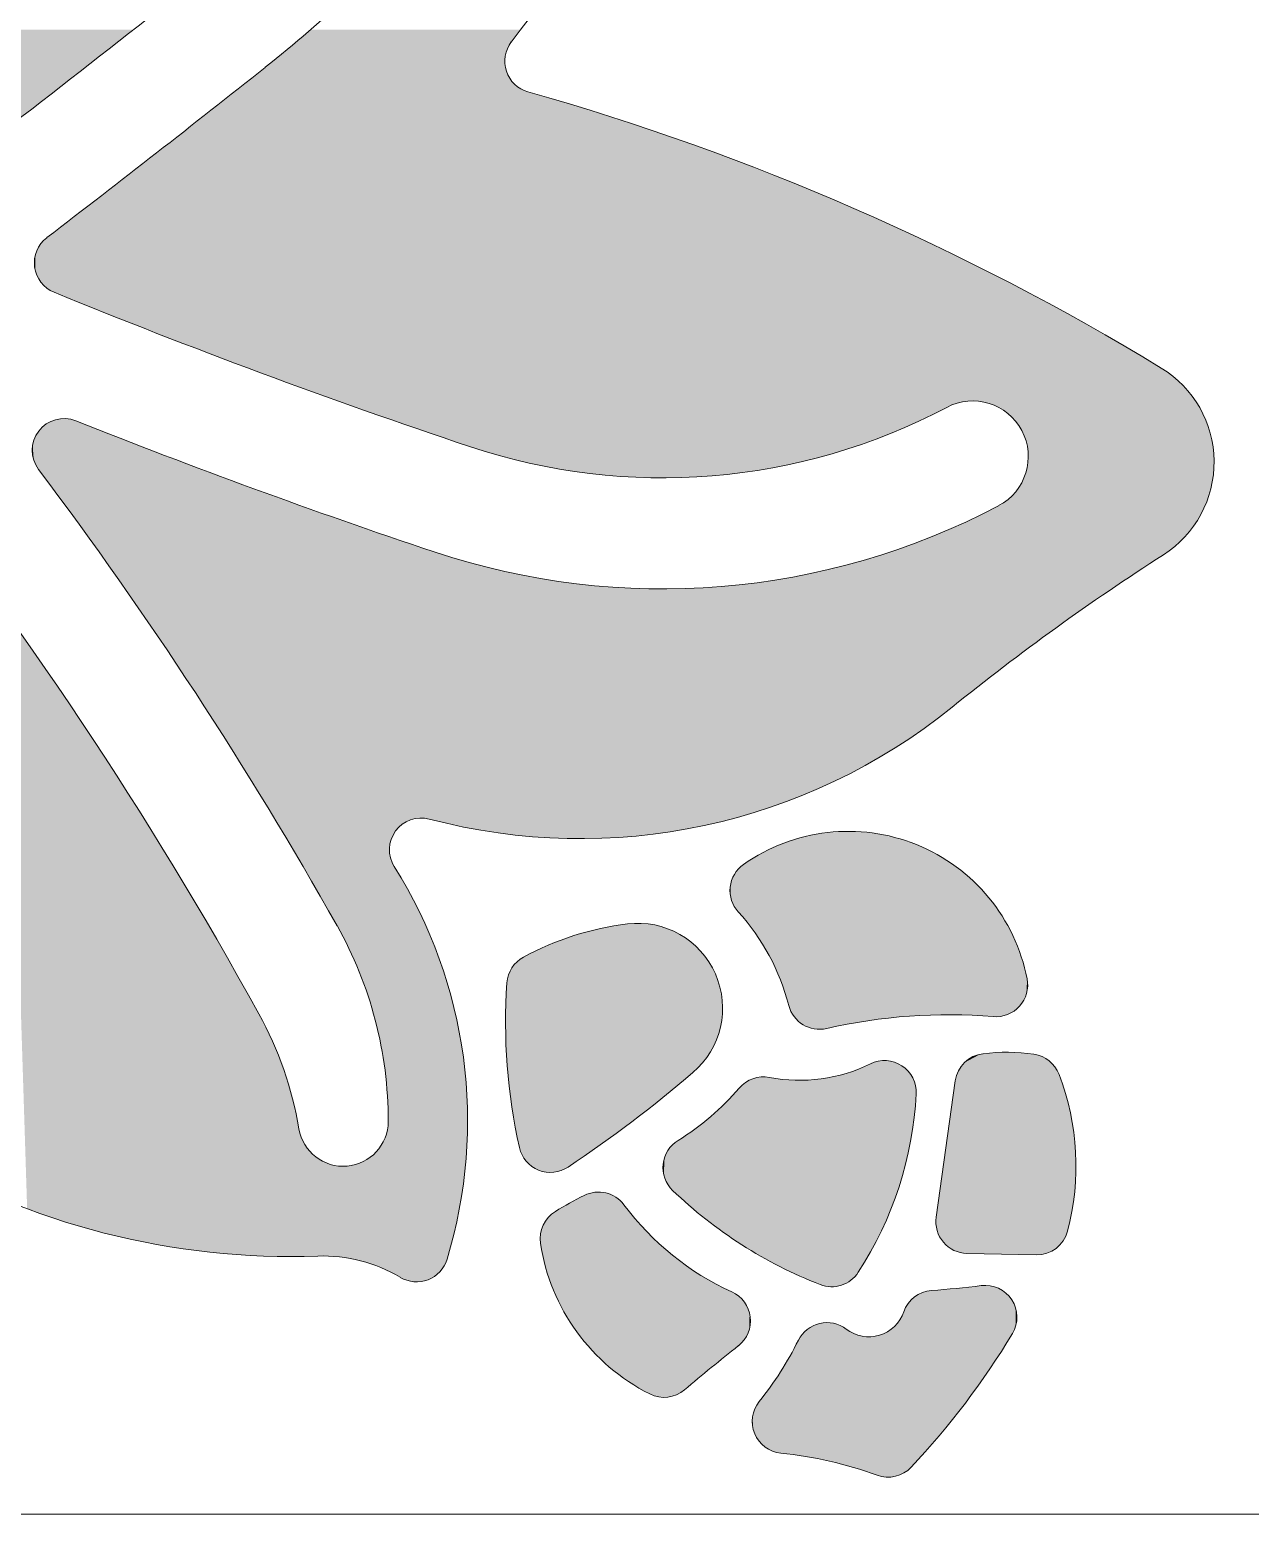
# Model space of a CAD drawing. Extents: x 5 to 409, y 5 to 583.
# Drawn here: x 272.46 to 287.83, y 320.64 to 339.34 of the extents above; entities that cross this region are included whole.
import ezdxf

# ---------------------------------------------------------------- set-up
doc = ezdxf.new("R2010")
doc.units = 0
doc.layers.add('DIMENSIONS', color=2, linetype='Continuous', lineweight=25)
doc.layers.add('OUTLINE', color=7, linetype='Continuous', lineweight=70)

msp = doc.modelspace()

# ---------------------------------------------------------------- linework, layer by layer
at = {"layer": 'DIMENSIONS', "lineweight": 13}
msp.add_line((267.098, 320.637), (308.088, 320.637), dxfattribs=at)
at = {"layer": 'OUTLINE', "lineweight": 18, "ltscale": 0.043412}
msp.add_line((284.118, 326.098), (283.877, 324.378), dxfattribs=at)
at = {"layer": 'OUTLINE', "lineweight": 18, "ltscale": 0.02183}
msp.add_line((284.264, 323.923), (285.137, 323.905), dxfattribs=at)
at = {"layer": 'OUTLINE', "lineweight": 18}
for centre, radius, start, end in [((264.075, 350.226), 18.187, 322.6142, 341.3251), ((264.466, 352.67), 17.627, 308.4477, 317.6391), ((152.307, 493.936), 196.604, 307.00487, 308.44774), ((278.843, 338.941), 0.4, 142.6142, 254.1818), ((152.307, 493.936), 198.004, 307.43813, 308.44774), ((269.937, 307.506), 32.273, 58.6815, 74.1818), ((272.918, 336.401), 0.4, 127.4381, 247.7623), ((305.136, 415.201), 85.532, 247.76232, 251.50068), ((285.991, 333.891), 1.387, 302.6469, 58.6815), ((280.43, 341.358), 7.665, 251.5007, 297.8441), ((284.337, 333.962), 0.7, 297.8441, 117.8441), ((272.891, 334.04), 0.4, 68.3319, 216.9725), ((305.136, 415.201), 86.932, 248.33191, 251.50068), ((231.051, 302.543), 50.57, 28.8483, 38.609), ((231.051, 302.543), 51.97, 29.3953, 36.9725), ((280.43, 341.358), 9.065, 251.5007, 297.8441), ((302.802, 307.653), 29.775, 122.6469, 128.9608), ((279.394, 336.6), 7.452, 255.2089, 308.9608), ((277.39, 329.008), 0.4, 75.2089, 212.1953), ((282.769, 326.945), 2.295, 10.9411, 125.0872), ((271.968, 325.595), 6.007, 343.1076, 32.1953), ((281.68, 328.495), 0.4, 125.0872, 222.3847), ((279.347, 326.366), 2.758, 14.2869, 42.3847), ((271.968, 325.595), 5.007, 359.9008, 29.3953), ((280.438, 324.406), 3.695, 96.9887, 118.4139), ((280.118, 327.013), 1.069, 310.5134, 96.9887), ((278.87, 327.304), 0.4, 118.4139, 175.9741), ((285.613, 326.83), 7.16, 175.9741, 192.7009), ((284.63, 327.305), 0.4, 265.2057, 10.9411), ((271.319, 324.725), 4.596, 9.6068, 28.8483), ((282.408, 327.146), 0.4, 194.2869, 282.9789), ((284.027, 320.121), 6.809, 85.2057, 102.9789), ((283.226, 325.953), 0.4, 357.0133, 116.3109), ((284.514, 326.042), 0.4, 96.8343, 172.007), ((284.761, 323.986), 2.471, 81.9276, 96.8343), ((285.051, 326.036), 0.4, 20.8518, 81.9276), ((269.963, 338.898), 16.701, 303.7462, 310.5134), ((282.158, 328.114), 2.01, 259.0878, 296.3109), ((282.391, 325.023), 3.247, 345.3829, 20.8518), ((278.945, 328.095), 3.221, 301.4571, 319.5754), ((281.702, 325.747), 0.4, 79.0878, 139.5754), ((279.066, 326.17), 4.566, 327.0284, 357.0133), ((276.409, 325.587), 0.566, 189.6068, 359.9008), ((279.018, 325.344), 0.4, 192.7009, 303.7462), ((280.835, 325.006), 0.4, 121.4571, 226.1413), ((275.746, 333.35), 9.466, 239.2069, 272.0614), ((279.624, 324.296), 0.4, 36.7214, 116.8677), ((284.462, 328.781), 5.635, 226.1413, 248.7082), ((281.865, 319.873), 5.359, 116.8677, 121.2967), ((282.766, 326.64), 3.52, 216.7214, 245.4658), ((279.289, 324.11), 0.4, 121.2967, 188.6438), ((284.273, 324.323), 0.4, 172.007, 268.8215), ((285.146, 324.305), 0.4, 268.8215, 345.3829), ((281.417, 324.434), 2.553, 188.6438, 243.2945), ((276.155, 321.999), 1.892, 59.0786, 92.0614), ((277.333, 323.965), 0.4, 239.0786, 343.1076), ((282.561, 323.903), 0.4, 248.7082, 327.0284), ((281.138, 323.074), 0.4, 308.51, 65.4658), ((283.847, 323.058), 0.4, 93.9996, 161.0647), ((283.01, 335.023), 11.595, 273.9996, 277.1099), ((284.495, 323.121), 0.4, 329.0096, 97.1099), ((283.028, 323.339), 0.466, 232.457, 341.0647), ((282.501, 322.652), 0.4, 52.4571, 153.8284), ((278.455, 324.641), 4.107, 321.0333, 333.8284), ((276.391, 327.988), 9.853, 316.6981, 329.0096), ((300.685, 298.509), 30.994, 128.51, 130.134), ((280.45, 322.51), 0.4, 243.2945, 310.1339), ((281.96, 321.806), 0.4, 141.0333, 264.276), ((281.425, 316.47), 4.962, 69.8669, 84.276), ((283.271, 321.505), 0.4, 249.8669, 316.6981)]:
    msp.add_arc(centre, radius, start, end, dxfattribs=at)
at = {"layer": 'OUTLINE', "lineweight": 5}
for points in [[(270.128, 336.955), (273.768, 339.339), (268.439, 339.181), (268.343, 339.339)], [(270.128, 336.955), (273.38, 339.034), (273.768, 339.339), (273.574, 339.186)], [(276.021, 334.777), (275.964, 339.308), (275.893, 339.248), (275.928, 339.278)], [(275.999, 339.339), (275.964, 339.308), (278.498, 339.144), (276.021, 334.777)], [(278.642, 339.339), (275.999, 339.339), (278.533, 339.194), (278.525, 339.184)], [(275.999, 339.339), (278.498, 339.144), (278.525, 339.184)], [(278.642, 339.339), (278.533, 339.194), (278.547, 339.213), (278.54, 339.203)], [(278.642, 339.339), (278.547, 339.213), (278.562, 339.232), (278.555, 339.223)], [(278.642, 339.339), (278.562, 339.232), (278.577, 339.252), (278.569, 339.242)], [(278.642, 339.339), (278.577, 339.252), (278.591, 339.271), (278.584, 339.261)], [(278.642, 339.339), (278.591, 339.271), (278.606, 339.29), (278.599, 339.281)], [(278.642, 339.339), (278.606, 339.29), (278.62, 339.31), (278.613, 339.3)], [(278.642, 339.339), (278.62, 339.31), (278.635, 339.329), (278.628, 339.32)], [(275.694, 334.897), (275.715, 339.099), (275.644, 339.039), (275.679, 339.069)], [(276.021, 334.777), (275.751, 339.128), (275.694, 334.897), (275.715, 339.099)], [(276.021, 334.777), (275.822, 339.188), (275.751, 339.128), (275.787, 339.158)], [(276.021, 334.777), (275.893, 339.248), (275.822, 339.188), (275.858, 339.218)], [(278.476, 339.1), (278.498, 339.144), (276.349, 334.659), (276.021, 334.777)], [(278.476, 339.1), (276.349, 334.659), (278.459, 339.055), (276.678, 334.543)], [(270.128, 336.955), (272.991, 338.731), (273.38, 339.034), (273.186, 338.883)], [(275.694, 334.897), (275.499, 338.922), (275.427, 338.864), (275.463, 338.893)], [(275.694, 334.897), (275.571, 338.981), (275.499, 338.922), (275.535, 338.951)], [(275.694, 334.897), (275.644, 339.039), (275.571, 338.981), (275.608, 339.01)], [(276.678, 334.543), (277.007, 334.427), (278.459, 339.055), (277.337, 334.313)], [(278.459, 339.055), (277.337, 334.313), (278.449, 339.007), (277.667, 334.2)], [(278.449, 339.007), (277.667, 334.2), (278.443, 338.959), (277.998, 334.089)], [(278.443, 338.959), (277.998, 334.089), (278.368, 333.976)], [(278.368, 333.976), (278.444, 338.91), (278.443, 338.959)], [(278.744, 333.881), (278.451, 338.862), (278.368, 333.976), (278.444, 338.91)], [(270.128, 336.955), (272.601, 338.429), (272.991, 338.731), (272.796, 338.58)], [(275.427, 338.864), (275.256, 338.729), (275.366, 335.017), (275.085, 338.594)], [(275.694, 334.897), (275.427, 338.864), (275.366, 335.017)], [(278.744, 333.881), (278.482, 338.77), (278.451, 338.862), (278.463, 338.815)], [(278.744, 333.881), (278.534, 338.688), (278.482, 338.77), (278.505, 338.727)], [(275.366, 335.017), (275.085, 338.594), (275.04, 335.14), (274.913, 338.458)], [(278.744, 333.881), (278.604, 338.621), (278.534, 338.688), (278.567, 338.652)], [(278.744, 333.881), (278.688, 338.572), (278.604, 338.621), (278.644, 338.594)], [(278.744, 333.881), (279.258, 338.403), (278.688, 338.572), (278.734, 338.556)], [(270.128, 336.955), (272.21, 338.127), (272.601, 338.429), (272.406, 338.278)], [(274.713, 335.263), (275.04, 335.14), (274.571, 338.189), (274.742, 338.323)], [(275.04, 335.14), (274.913, 338.458), (274.742, 338.323)], [(278.744, 333.881), (279.124, 333.805), (279.258, 338.403), (279.507, 333.749)], [(279.258, 338.403), (279.507, 333.749), (279.779, 338.241), (279.893, 333.712)], [(274.713, 335.263), (274.571, 338.189), (274.388, 335.388), (274.399, 338.054)], [(279.779, 338.241), (279.893, 333.712), (280.297, 338.07)], [(274.227, 337.92), (274.388, 335.388), (274.399, 338.054)], [(279.893, 333.712), (280.28, 333.694), (280.297, 338.07), (280.667, 333.697)], [(280.297, 338.07), (280.667, 333.697), (280.812, 337.891), (281.054, 333.719)], [(273.883, 337.652), (274.062, 335.514), (274.055, 337.786)], [(274.227, 337.92), (274.055, 337.786), (274.388, 335.388), (274.062, 335.514)], [(280.812, 337.891), (281.054, 333.719), (281.325, 337.703), (281.439, 333.76)], [(273.883, 337.652), (273.711, 337.518), (274.062, 335.514), (273.738, 335.641)], [(281.325, 337.703), (281.439, 333.76), (281.833, 337.506)], [(273.539, 337.384), (273.366, 337.251), (273.738, 335.641), (273.414, 335.77)], [(273.539, 337.384), (273.738, 335.641), (273.711, 337.518)], [(281.439, 333.76), (281.822, 333.821), (281.833, 337.506), (282.201, 333.901)], [(281.833, 337.506), (282.201, 333.901), (282.339, 337.3), (282.576, 334)], [(273.194, 337.118), (273.414, 335.77), (273.366, 337.251)], [(282.339, 337.3), (282.576, 334), (282.841, 337.086), (282.945, 334.117)], [(273.194, 337.118), (273.021, 336.985), (273.414, 335.77), (273.09, 335.9)], [(282.841, 337.086), (282.945, 334.117), (283.339, 336.864)], [(272.848, 336.852), (272.675, 336.719), (272.72, 336.054), (272.676, 336.083)], [(272.848, 336.852), (272.72, 336.054), (273.09, 335.9), (272.767, 336.031)], [(272.848, 336.852), (273.09, 335.9), (273.021, 336.985)], [(282.945, 334.117), (283.308, 334.254), (283.339, 336.864), (283.663, 334.408)], [(283.339, 336.864), (283.663, 334.408), (283.834, 336.633), (284.01, 334.581)], [(272.602, 336.157), (272.601, 336.645), (272.572, 336.2), (272.572, 336.601)], [(272.636, 336.118), (272.635, 336.684), (272.602, 336.157), (272.601, 336.645)], [(272.676, 336.083), (272.675, 336.719), (272.636, 336.118), (272.635, 336.684)], [(284.324, 336.394), (283.834, 336.633), (284.137, 334.632), (284.01, 334.581)], [(272.522, 336.349), (272.521, 336.453), (272.518, 336.401)], [(272.532, 336.297), (272.532, 336.505), (272.522, 336.349), (272.521, 336.453)], [(272.549, 336.247), (272.549, 336.554), (272.532, 336.297), (272.532, 336.505)], [(272.572, 336.2), (272.572, 336.601), (272.549, 336.247), (272.549, 336.554)], [(284.324, 336.394), (284.137, 334.632), (284.409, 334.658), (284.272, 334.659)], [(284.811, 336.147), (284.324, 336.394), (284.543, 334.63), (284.409, 334.658)], [(284.811, 336.147), (284.543, 334.63), (284.784, 334.5), (284.67, 334.577)], [(284.811, 336.147), (284.784, 334.5), (284.88, 334.403)], [(285.293, 335.891), (284.811, 336.147), (284.956, 334.289), (284.88, 334.403)], [(285.293, 335.891), (284.956, 334.289), (285.034, 334.027), (285.008, 334.161)], [(285.293, 335.891), (285.034, 334.027), (285.217, 331.681), (285.052, 331.559)], [(285.293, 335.891), (285.217, 331.681), (285.383, 331.801)], [(285.77, 335.627), (285.293, 335.891), (285.55, 331.921), (285.383, 331.801)], [(285.77, 335.627), (285.55, 331.921), (285.886, 332.156), (285.717, 332.039)], [(286.244, 335.356), (285.77, 335.627), (286.055, 332.272), (285.886, 332.156)], [(286.244, 335.356), (286.055, 332.272), (286.396, 332.5), (286.225, 332.387)], [(286.244, 335.356), (286.396, 332.5), (286.712, 335.076)], [(286.396, 332.5), (286.567, 332.613), (286.712, 335.076), (286.739, 332.724)], [(286.712, 335.076), (286.739, 332.724), (286.856, 334.976), (286.881, 332.828)], [(286.856, 334.976), (286.881, 332.828), (286.986, 334.858), (287.008, 332.948)], [(286.986, 334.858), (287.008, 332.948), (287.1, 334.724), (287.119, 333.084)], [(287.1, 334.724), (287.119, 333.084), (287.196, 334.578), (287.212, 333.233)], [(287.196, 334.578), (287.212, 333.233), (287.273, 334.42), (287.285, 333.392)], [(272.828, 333.456), (272.723, 334.404), (272.616, 334.331), (272.667, 334.372)], [(272.828, 333.456), (272.848, 334.438), (272.723, 334.404), (272.784, 334.426)], [(273.082, 333.109), (272.912, 334.44), (272.828, 333.456), (272.848, 334.438)], [(273.082, 333.109), (273.038, 334.412), (272.912, 334.44), (272.977, 334.431)], [(273.318, 334.302), (273.038, 334.412), (273.333, 332.761), (273.082, 333.109)], [(287.273, 334.42), (287.285, 333.392), (287.33, 334.254), (287.338, 333.56)], [(272.512, 334.169), (272.537, 333.855), (272.538, 334.229), (272.571, 333.8)], [(272.538, 334.229), (272.571, 333.8), (272.573, 334.283)], [(272.828, 333.456), (272.616, 334.331), (272.571, 333.8), (272.573, 334.283)], [(273.318, 334.302), (273.333, 332.761), (273.598, 334.192)], [(287.33, 334.254), (287.338, 333.56), (287.365, 334.082), (287.369, 333.732)], [(272.491, 334.042), (272.496, 333.977), (272.496, 334.106), (272.511, 333.914)], [(272.496, 334.106), (272.511, 333.914), (272.512, 334.169), (272.537, 333.855)], [(273.333, 332.761), (273.582, 332.41), (273.598, 334.192), (273.827, 332.058)], [(273.598, 334.192), (273.827, 332.058), (273.878, 334.084), (274.07, 331.703)], [(273.878, 334.084), (274.07, 331.703), (274.159, 333.976), (274.309, 331.347)], [(285.052, 331.559), (285.034, 334.027), (285.006, 333.755), (285.033, 333.89)], [(287.365, 334.082), (287.369, 333.732), (287.378, 333.907)], [(274.159, 333.976), (274.309, 331.347), (274.439, 333.87), (274.546, 330.988)], [(274.439, 333.87), (274.546, 330.988), (274.721, 333.764), (274.779, 330.628)], [(274.721, 333.764), (274.779, 330.628), (275.002, 333.659), (275.01, 330.265)], [(275.002, 333.659), (275.01, 330.265), (275.284, 333.556)], [(285.052, 331.559), (285.006, 333.755), (284.888, 331.436), (284.953, 333.629)], [(275.01, 330.265), (275.238, 329.901), (275.284, 333.556), (275.462, 329.535)], [(275.284, 333.556), (275.462, 329.535), (275.567, 333.453), (275.684, 329.167)], [(275.567, 333.453), (275.684, 329.167), (275.85, 333.351), (275.902, 328.797)], [(284.778, 333.418), (284.888, 331.436), (284.876, 333.515), (284.953, 333.629)], [(275.85, 333.351), (275.902, 328.797), (276.133, 333.25)], [(284.253, 333.139), (284.239, 330.934), (284.664, 333.343), (284.4, 331.061)], [(284.4, 331.061), (284.562, 331.187), (284.664, 333.343), (284.724, 331.312)], [(284.664, 333.343), (284.724, 331.312), (284.778, 333.418), (284.888, 331.436)], [(275.902, 328.797), (276.118, 328.425), (276.133, 333.25), (276.33, 328.052)], [(276.133, 333.25), (276.33, 328.052), (276.416, 333.151), (276.407, 327.91)], [(276.416, 333.151), (276.407, 327.91), (276.479, 327.766)], [(276.7, 333.052), (276.416, 333.151), (276.547, 327.62), (276.479, 327.766)], [(284.253, 333.139), (283.833, 332.956), (284.239, 330.934), (284.08, 330.805)], [(276.7, 333.052), (276.547, 327.62), (276.667, 327.322), (276.61, 327.472)], [(276.7, 333.052), (276.667, 327.322), (276.721, 327.17)], [(276.984, 332.954), (276.7, 333.052), (276.769, 327.016), (276.721, 327.17)], [(276.984, 332.954), (276.769, 327.016), (276.85, 326.704), (276.812, 326.861)], [(276.984, 332.954), (276.85, 326.704), (276.912, 326.388), (276.883, 326.547)], [(276.984, 332.954), (276.912, 326.388), (276.952, 326.068), (276.934, 326.229)], [(276.984, 332.954), (276.952, 326.068), (276.965, 325.908)], [(276.965, 325.908), (276.972, 325.747), (276.984, 332.954), (276.975, 325.586)], [(276.984, 332.954), (276.975, 325.586), (276.99, 329.022), (277.008, 323.688)], [(277.269, 332.857), (276.984, 332.954), (276.997, 329.082), (276.99, 329.022)], [(283.404, 332.795), (283.732, 330.541), (283.833, 332.956), (284.08, 330.805)], [(277.269, 332.857), (276.997, 329.082), (277.036, 329.194), (277.012, 329.139)], [(277.269, 332.857), (277.036, 329.194), (277.106, 329.29), (277.067, 329.245)], [(277.269, 332.857), (277.106, 329.29), (277.202, 329.361), (277.151, 329.329)], [(277.202, 329.361), (277.256, 329.385), (277.269, 332.857), (277.314, 329.401)], [(277.269, 332.857), (277.314, 329.401), (277.553, 332.761), (277.373, 329.408)], [(277.553, 332.761), (277.373, 329.408), (277.433, 329.406)], [(277.433, 329.406), (277.492, 329.395), (277.553, 332.761), (277.917, 329.296)], [(277.553, 332.761), (277.917, 329.296), (277.991, 332.627), (278.348, 329.222)], [(282.968, 332.656), (282.993, 330.075), (283.404, 332.795)], [(282.993, 330.075), (283.369, 330.297), (283.404, 332.795), (283.732, 330.541)], [(277.991, 332.627), (278.348, 329.222), (278.436, 332.515), (278.782, 329.173)], [(282.076, 332.444), (282.205, 329.699), (282.525, 332.538), (282.605, 329.875)], [(282.525, 332.538), (282.605, 329.875), (282.968, 332.656), (282.993, 330.075)], [(278.436, 332.515), (278.782, 329.173), (278.885, 332.426), (279.218, 329.15)], [(278.885, 332.426), (279.218, 329.15), (279.339, 332.359), (279.655, 329.153)], [(279.339, 332.359), (279.655, 329.153), (279.795, 332.315), (280.091, 329.181)], [(281.168, 332.323), (281.378, 329.417), (281.624, 332.372), (281.796, 329.546)], [(281.624, 332.372), (281.796, 329.546), (282.076, 332.444), (282.205, 329.699)], [(279.795, 332.315), (280.091, 329.181), (280.252, 332.295), (280.525, 329.234)], [(280.252, 332.295), (280.525, 329.234), (280.711, 332.297), (280.954, 329.313)], [(280.711, 332.297), (280.954, 329.313), (281.168, 332.323), (281.378, 329.417)], [(272.191, 331.952), (272.427, 324.485), (272.502, 331.512), (272.747, 324.372)], [(272.502, 331.512), (272.747, 324.372), (272.808, 331.069), (273.071, 324.27)], [(272.808, 331.069), (273.071, 324.27), (273.109, 330.623), (273.398, 324.18)], [(273.109, 330.623), (273.398, 324.18), (273.406, 330.174), (273.728, 324.102)], [(273.406, 330.174), (273.728, 324.102), (273.697, 329.721)], [(273.697, 329.721), (273.728, 324.102), (273.984, 329.266), (274.061, 324.035)], [(273.984, 329.266), (274.061, 324.035), (274.266, 328.807), (274.395, 323.981)], [(282.227, 329.175), (281.998, 327.129), (281.954, 329.09), (281.974, 327.21)], [(282.227, 329.175), (282.032, 327.01), (281.998, 327.129), (282.02, 327.047)], [(282.227, 329.175), (282.065, 326.94), (282.032, 327.01), (282.047, 326.974)], [(282.227, 329.175), (282.111, 326.878), (282.065, 326.94), (282.086, 326.908)], [(282.227, 329.175), (282.168, 326.826), (282.111, 326.878), (282.138, 326.851)], [(282.227, 329.175), (282.234, 326.786), (282.168, 326.826), (282.2, 326.804)], [(282.508, 329.225), (282.269, 326.771), (282.227, 329.175), (282.234, 326.786)], [(282.508, 329.225), (282.344, 326.751), (282.269, 326.771), (282.306, 326.759)], [(282.508, 329.225), (282.421, 326.746), (282.344, 326.751), (282.383, 326.747)], [(282.508, 329.225), (282.498, 326.756), (282.421, 326.746), (282.46, 326.749)], [(282.627, 326.784), (282.498, 326.756), (282.793, 329.24), (282.508, 329.225)], [(282.627, 326.784), (282.793, 329.24), (282.756, 326.81)], [(282.886, 326.834), (282.756, 326.81), (283.078, 329.219), (282.793, 329.24)], [(282.886, 326.834), (283.078, 329.219), (283.017, 326.854)], [(283.147, 326.873), (283.017, 326.854), (283.358, 329.163), (283.078, 329.219)], [(283.147, 326.873), (283.358, 329.163), (283.278, 326.889)], [(283.41, 326.902), (283.278, 326.889), (283.628, 329.073), (283.358, 329.163)], [(276.99, 329.022), (277.008, 323.688), (276.992, 328.963), (277.003, 328.904)], [(281.694, 328.972), (281.547, 328.031), (281.45, 328.823), (281.495, 328.097)], [(281.694, 328.972), (281.645, 327.893), (281.547, 328.031), (281.597, 327.963)], [(281.694, 328.972), (281.734, 327.749), (281.645, 327.893), (281.691, 327.822)], [(281.954, 329.09), (281.775, 327.676), (281.694, 328.972), (281.734, 327.749)], [(281.954, 329.09), (281.851, 327.524), (281.775, 327.676), (281.814, 327.601)], [(281.954, 329.09), (281.917, 327.369), (281.851, 327.524), (281.885, 327.447)], [(281.954, 329.09), (281.974, 327.21), (281.917, 327.369), (281.947, 327.29)], [(283.41, 326.902), (283.628, 329.073), (283.541, 326.913)], [(283.673, 326.921), (283.541, 326.913), (283.886, 328.95), (283.628, 329.073)], [(274.266, 328.807), (274.395, 323.981), (274.544, 328.345), (274.732, 323.938)], [(277.023, 328.848), (277.003, 328.904), (277.068, 323.656), (277.008, 323.688)], [(277.023, 328.848), (277.068, 323.656), (277.051, 328.795)], [(277.215, 328.518), (277.051, 328.795), (277.127, 323.622), (277.068, 323.656)], [(281.441, 328.162), (281.385, 328.226), (281.417, 328.797), (281.387, 328.767)], [(281.441, 328.162), (281.417, 328.797), (281.495, 328.097), (281.45, 328.823)], [(283.673, 326.921), (283.886, 328.95), (283.805, 326.926)], [(283.937, 326.929), (283.805, 326.926), (284.126, 328.795), (283.886, 328.95)], [(283.937, 326.929), (284.126, 328.795), (284.069, 326.93)], [(284.201, 326.928), (284.069, 326.93), (284.346, 328.613), (284.126, 328.795)], [(281.301, 328.622), (281.3, 328.371), (281.29, 328.581), (281.289, 328.412)], [(281.316, 328.661), (281.315, 328.332), (281.301, 328.622), (281.3, 328.371)], [(281.336, 328.699), (281.335, 328.294), (281.316, 328.661), (281.315, 328.332)], [(281.359, 328.734), (281.358, 328.259), (281.336, 328.699), (281.335, 328.294)], [(281.387, 328.767), (281.385, 328.226), (281.359, 328.734), (281.358, 328.259)], [(284.201, 326.928), (284.346, 328.613), (284.333, 326.923)], [(284.465, 326.916), (284.333, 326.923), (284.541, 328.404), (284.346, 328.613)], [(277.215, 328.518), (277.127, 323.622), (277.21, 323.585), (277.168, 323.601)], [(277.215, 328.518), (277.21, 323.585), (277.254, 323.573)], [(277.364, 328.233), (277.215, 328.518), (277.299, 323.567), (277.254, 323.573)], [(281.283, 328.539), (281.282, 328.454), (281.28, 328.497)], [(281.29, 328.581), (281.289, 328.412), (281.283, 328.539), (281.282, 328.454)], [(284.465, 326.916), (284.541, 328.404), (284.596, 326.906)], [(284.708, 328.173), (284.642, 326.905), (284.541, 328.404), (284.596, 326.906)], [(274.544, 328.345), (274.732, 323.938), (274.816, 327.881), (275.07, 323.908)], [(277.364, 328.233), (277.299, 323.567), (277.389, 323.569), (277.344, 323.566)], [(277.498, 327.941), (277.364, 328.233), (277.434, 323.578), (277.389, 323.569)], [(280.933, 326.322), (279.817, 328.049), (279.648, 328.016), (279.732, 328.033)], [(280.933, 326.322), (279.988, 328.074), (279.817, 328.049), (279.903, 328.062)], [(280.933, 326.322), (280.328, 328.061), (279.988, 328.074), (280.159, 328.081)], [(280.933, 326.322), (280.647, 327.942), (280.328, 328.061), (280.492, 328.014)], [(284.708, 328.173), (284.733, 326.918), (284.642, 326.905), (284.688, 326.909)], [(284.846, 327.922), (284.777, 326.933), (284.708, 328.173), (284.733, 326.918)], [(274.816, 327.881), (275.07, 323.908), (275.083, 327.413)], [(277.498, 327.941), (277.434, 323.578), (277.518, 323.611), (277.477, 323.592)], [(277.615, 327.641), (277.498, 327.941), (277.557, 323.634), (277.518, 323.611)], [(280.933, 326.322), (279.151, 327.87), (278.991, 327.806), (279.07, 327.839)], [(280.933, 326.322), (279.314, 327.926), (279.151, 327.87), (279.232, 327.899)], [(280.933, 326.322), (279.48, 327.975), (279.314, 327.926), (279.397, 327.952)], [(280.933, 326.322), (279.648, 328.016), (279.48, 327.975), (279.564, 327.996)], [(280.933, 326.322), (280.912, 327.729), (280.647, 327.942), (280.788, 327.846)], [(284.846, 327.922), (284.858, 326.976), (284.777, 326.933), (284.819, 326.952)], [(284.951, 327.657), (284.894, 327.005), (284.846, 327.922), (284.858, 326.976)], [(280.933, 326.322), (278.679, 327.656), (278.637, 327.63), (278.658, 327.644)], [(280.933, 326.322), (278.833, 327.735), (278.679, 327.656), (278.756, 327.696)], [(280.933, 326.322), (278.991, 327.806), (278.833, 327.735), (278.911, 327.771)], [(280.933, 326.322), (281.096, 327.444), (280.912, 327.729), (281.015, 327.594)], [(284.951, 327.657), (284.956, 327.073), (284.894, 327.005), (284.927, 327.037)], [(285.022, 327.381), (284.98, 327.113), (284.951, 327.657), (284.956, 327.073)], [(277.615, 327.641), (277.557, 323.634), (277.626, 323.693), (277.593, 323.662)], [(277.717, 327.336), (277.615, 327.641), (277.655, 323.728), (277.626, 323.693)], [(280.933, 326.322), (278.509, 327.477), (278.49, 327.431), (278.499, 327.454)], [(280.933, 326.322), (278.534, 327.521), (278.509, 327.477), (278.521, 327.5)], [(280.933, 326.322), (278.563, 327.562), (278.534, 327.521), (278.548, 327.542)], [(280.933, 326.322), (278.598, 327.598), (278.563, 327.562), (278.58, 327.58)], [(280.933, 326.322), (278.637, 327.63), (278.598, 327.598), (278.617, 327.614)], [(275.409, 323.89), (275.345, 326.943), (275.07, 323.908), (275.083, 327.413)], [(277.717, 327.336), (277.655, 323.728), (277.7, 323.807), (277.68, 323.766)], [(277.7, 323.807), (277.716, 323.849), (277.717, 327.336), (277.801, 324.159)], [(277.717, 327.336), (277.801, 324.159), (277.802, 327.026), (277.869, 324.474)], [(280.933, 326.322), (278.471, 327.332), (278.457, 327.072), (278.463, 327.202)], [(280.933, 326.322), (278.477, 327.382), (278.471, 327.332), (278.473, 327.357)], [(280.933, 326.322), (278.49, 327.431), (278.477, 327.382), (278.483, 327.407)], [(280.933, 326.322), (281.182, 327.115), (281.096, 327.444), (281.152, 327.283)], [(285.022, 327.381), (285.015, 327.198), (284.98, 327.113), (285, 327.154)], [(285.025, 327.243), (285.015, 327.198), (285.028, 327.335), (285.022, 327.381)], [(285.025, 327.243), (285.028, 327.335), (285.029, 327.289)], [(280.933, 326.322), (281.16, 326.775), (281.182, 327.115), (281.185, 326.944)], [(275.409, 323.89), (275.435, 326.772), (275.345, 326.943), (275.391, 326.858)], [(277.802, 327.026), (277.869, 324.474), (277.87, 326.712), (277.921, 324.791)], [(280.933, 326.322), (278.457, 327.072), (278.453, 326.81), (278.454, 326.941)], [(275.748, 323.884), (275.435, 326.772), (275.409, 323.89)], [(275.748, 323.884), (275.517, 326.598), (275.435, 326.772), (275.477, 326.685)], [(280.933, 326.322), (278.453, 326.81), (278.459, 326.549), (278.455, 326.68)], [(280.933, 326.322), (281.033, 326.46), (281.16, 326.775), (281.109, 326.613)], [(275.748, 323.884), (275.592, 326.42), (275.517, 326.598), (275.556, 326.509)], [(277.87, 326.712), (277.921, 324.791), (277.921, 326.394), (277.955, 325.111)], [(280.933, 326.322), (278.459, 326.549), (278.474, 326.288), (278.465, 326.419)], [(275.748, 323.884), (275.659, 326.239), (275.592, 326.42), (275.627, 326.33)], [(277.921, 326.394), (277.955, 325.111), (277.956, 326.075), (277.973, 325.432)], [(283.051, 323.941), (283.097, 326.332), (283.122, 324.073), (283.147, 326.345)], [(283.122, 324.073), (283.147, 326.345), (283.188, 324.206), (283.199, 326.352)], [(283.188, 324.206), (283.199, 326.352), (283.25, 324.342), (283.251, 326.352)], [(283.25, 324.342), (283.251, 326.352), (283.308, 324.48)], [(283.251, 326.352), (283.303, 326.346), (283.308, 324.48), (283.353, 326.333)], [(284.434, 326.434), (284.118, 326.098), (283.873, 324.336), (283.877, 324.378)], [(284.434, 326.434), (283.873, 324.336), (283.879, 324.252), (283.874, 324.294)], [(284.434, 326.434), (283.879, 324.252), (283.902, 324.171), (283.889, 324.211)], [(284.434, 326.434), (283.902, 324.171), (283.942, 324.097), (283.92, 324.133)], [(284.434, 326.434), (283.942, 324.097), (283.997, 324.033), (283.968, 324.063)], [(284.434, 326.434), (283.997, 324.033), (284.064, 323.981), (284.029, 324.005)], [(284.434, 326.434), (284.064, 323.981), (284.14, 323.945), (284.101, 323.961)], [(284.434, 326.434), (284.132, 326.162), (284.118, 326.098), (284.124, 326.13)], [(284.434, 326.434), (284.157, 326.223), (284.132, 326.162), (284.143, 326.193)], [(284.434, 326.434), (284.14, 323.945), (284.222, 323.926), (284.181, 323.933)], [(284.434, 326.434), (284.191, 326.278), (284.157, 326.223), (284.173, 326.251)], [(284.434, 326.434), (284.234, 326.328), (284.191, 326.278), (284.212, 326.304)], [(284.434, 326.434), (284.222, 323.926), (285.137, 323.905), (284.264, 323.923)], [(284.434, 326.434), (284.285, 326.37), (284.234, 326.328), (284.258, 326.35)], [(284.434, 326.434), (284.341, 326.403), (284.285, 326.37), (284.312, 326.388)], [(284.434, 326.434), (284.402, 326.426), (284.341, 326.403), (284.371, 326.416)], [(284.434, 326.434), (284.868, 326.455), (284.787, 326.457), (284.827, 326.456)], [(284.434, 326.434), (284.787, 326.457), (284.707, 326.456), (284.747, 326.457)], [(284.434, 326.434), (284.707, 326.456), (284.627, 326.453), (284.667, 326.455)], [(284.434, 326.434), (284.948, 326.45), (284.868, 326.455), (284.908, 326.453)], [(284.434, 326.434), (284.627, 326.453), (284.546, 326.448), (284.587, 326.451)], [(284.434, 326.434), (285.028, 326.443), (284.948, 326.45), (284.988, 326.447)], [(284.434, 326.434), (284.546, 326.448), (284.467, 326.439), (284.506, 326.444)], [(284.434, 326.434), (285.108, 326.432), (285.028, 326.443), (285.068, 326.438)], [(284.434, 326.434), (285.137, 323.905), (285.204, 323.909), (285.171, 323.906)], [(284.434, 326.434), (285.204, 323.909), (285.269, 323.924), (285.237, 323.915)], [(284.434, 326.434), (285.269, 323.924), (285.331, 323.95), (285.3, 323.936)], [(284.434, 326.434), (285.331, 323.95), (285.387, 323.986), (285.36, 323.967)], [(284.434, 326.434), (285.387, 323.986), (285.437, 324.03), (285.413, 324.007)], [(284.434, 326.434), (285.437, 324.03), (285.478, 324.082), (285.459, 324.055)], [(284.434, 326.434), (285.478, 324.082), (285.511, 324.141), (285.496, 324.111)], [(284.434, 326.434), (285.511, 324.141), (285.533, 324.204), (285.523, 324.172)], [(284.434, 326.434), (285.533, 324.204), (285.587, 324.449), (285.562, 324.326)], [(284.434, 326.434), (285.587, 324.449), (285.621, 324.698), (285.606, 324.573)], [(284.434, 326.434), (285.621, 324.698), (285.637, 324.949), (285.632, 324.823)], [(284.434, 326.434), (285.637, 324.949), (285.633, 325.2), (285.637, 325.074)], [(284.434, 326.434), (285.633, 325.2), (285.61, 325.45), (285.624, 325.325)], [(284.434, 326.434), (285.61, 325.45), (285.567, 325.697), (285.591, 325.574)], [(284.434, 326.434), (285.567, 325.697), (285.505, 325.941), (285.539, 325.82)], [(284.434, 326.434), (285.505, 325.941), (285.425, 326.179), (285.468, 326.061)], [(284.434, 326.434), (285.425, 326.179), (285.403, 326.227), (285.415, 326.203)], [(284.434, 326.434), (285.403, 326.227), (285.374, 326.272), (285.389, 326.25)], [(284.434, 326.434), (285.374, 326.272), (285.34, 326.313), (285.358, 326.293)], [(284.434, 326.434), (285.34, 326.313), (285.301, 326.349), (285.321, 326.332)], [(284.434, 326.434), (285.301, 326.349), (285.257, 326.379), (285.28, 326.365)], [(284.434, 326.434), (285.257, 326.379), (285.21, 326.404), (285.234, 326.392)], [(284.434, 326.434), (285.21, 326.404), (285.16, 326.422), (285.185, 326.413)], [(284.434, 326.434), (285.16, 326.422), (285.108, 326.432), (285.134, 326.428)], [(275.748, 323.884), (275.719, 326.056), (275.659, 326.239), (275.69, 326.148)], [(280.933, 326.322), (278.474, 326.288), (278.498, 326.028), (278.485, 326.158)], [(280.933, 326.322), (278.498, 326.028), (278.532, 325.769), (278.514, 325.898)], [(280.933, 326.322), (278.532, 325.769), (278.576, 325.511), (278.553, 325.64)], [(280.933, 326.322), (278.576, 325.511), (278.628, 325.256), (278.601, 325.383)], [(280.933, 326.322), (278.628, 325.256), (278.661, 325.165), (278.642, 325.209)], [(280.933, 326.322), (278.661, 325.165), (278.714, 325.084), (278.685, 325.123)], [(280.933, 326.322), (278.714, 325.084), (278.785, 325.018), (278.748, 325.049)], [(280.933, 326.322), (278.785, 325.018), (278.87, 324.972), (278.826, 324.993)], [(280.933, 326.322), (278.87, 324.972), (278.964, 324.947), (278.916, 324.957)], [(280.933, 326.322), (278.964, 324.947), (279.06, 324.946), (279.012, 324.944)], [(280.933, 326.322), (279.06, 324.946), (279.154, 324.967), (279.108, 324.954)], [(280.933, 326.322), (279.154, 324.967), (279.241, 325.011), (279.199, 324.986)], [(280.933, 326.322), (279.241, 325.011), (279.445, 325.149), (279.343, 325.08)], [(280.933, 326.322), (279.445, 325.149), (279.647, 325.291), (279.546, 325.22)], [(280.933, 326.322), (279.647, 325.291), (279.846, 325.435), (279.747, 325.363)], [(280.933, 326.322), (279.846, 325.435), (280.044, 325.583), (279.946, 325.509)], [(280.933, 326.322), (280.044, 325.583), (280.24, 325.733), (280.142, 325.657)], [(280.933, 326.322), (280.24, 325.733), (280.433, 325.886), (280.337, 325.809)], [(280.933, 326.322), (280.433, 325.886), (280.624, 326.042), (280.529, 325.964)], [(280.933, 326.322), (280.624, 326.042), (280.812, 326.201), (280.718, 326.121)], [(282.588, 326.15), (282.667, 326.169), (282.583, 323.504), (282.617, 323.507)], [(282.667, 326.169), (282.651, 323.513), (282.617, 323.507)], [(282.746, 326.191), (282.684, 323.522), (282.667, 326.169), (282.651, 323.513)], [(282.747, 323.549), (282.716, 323.534), (282.746, 326.191), (282.684, 323.522)], [(282.824, 326.217), (282.776, 323.566), (282.746, 326.191), (282.747, 323.549)], [(282.824, 326.217), (282.831, 323.608), (282.776, 323.566), (282.804, 323.586)], [(282.9, 326.245), (282.831, 323.608), (282.824, 326.217)], [(282.9, 326.245), (282.877, 323.658), (282.831, 323.608), (282.855, 323.632)], [(282.9, 326.245), (282.976, 323.812), (282.877, 323.658), (282.897, 323.685)], [(282.9, 326.245), (282.975, 326.277), (282.976, 323.812), (283.049, 326.312)], [(282.976, 323.812), (283.049, 326.312), (283.051, 323.941), (283.097, 326.332)], [(283.308, 324.48), (283.353, 326.333), (283.361, 324.62), (283.401, 326.313)], [(283.361, 324.62), (283.401, 326.313), (283.409, 324.761), (283.446, 326.287)], [(283.409, 324.761), (283.446, 326.287), (283.453, 324.904), (283.488, 326.256)], [(283.453, 324.904), (283.488, 326.256), (283.492, 325.048), (283.525, 326.22)], [(283.492, 325.048), (283.525, 326.22), (283.526, 325.193), (283.557, 326.179)], [(283.557, 326.179), (283.556, 325.34), (283.526, 325.193)], [(283.583, 326.134), (283.581, 325.487), (283.557, 326.179), (283.556, 325.34)], [(275.748, 323.884), (275.771, 325.87), (275.719, 326.056), (275.746, 325.963)], [(277.956, 326.075), (277.973, 325.432), (277.973, 325.753)], [(281.428, 324.032), (281.355, 325.958), (281.415, 326.026), (281.397, 326.006)], [(281.428, 324.032), (281.415, 326.026), (281.434, 326.044)], [(281.546, 323.959), (281.428, 324.032), (281.454, 326.061), (281.434, 326.044)], [(281.546, 323.959), (281.454, 326.061), (281.498, 326.091), (281.475, 326.077)], [(281.546, 323.959), (281.498, 326.091), (281.545, 326.115), (281.521, 326.104)], [(281.546, 323.959), (281.545, 326.115), (281.569, 326.124)], [(281.666, 323.889), (281.546, 323.959), (281.594, 326.132), (281.569, 326.124)], [(281.666, 323.889), (281.594, 326.132), (281.646, 326.143), (281.62, 326.139)], [(281.666, 323.889), (281.646, 326.143), (281.672, 326.146)], [(281.787, 323.821), (281.666, 323.889), (281.699, 326.147), (281.672, 326.146)], [(281.787, 323.821), (281.699, 326.147), (281.751, 326.144), (281.725, 326.146)], [(281.751, 326.144), (281.777, 326.14), (281.787, 323.821), (281.858, 326.126)], [(281.787, 323.821), (281.858, 326.126), (281.91, 323.757), (281.939, 326.115)], [(281.91, 323.757), (281.939, 326.115), (282.034, 323.696)], [(281.939, 326.115), (282.02, 326.108), (282.034, 323.696), (282.102, 326.104)], [(282.034, 323.696), (282.102, 326.104), (282.16, 323.638), (282.183, 326.104)], [(282.16, 323.638), (282.183, 326.104), (282.287, 323.582)], [(282.183, 326.104), (282.265, 326.106), (282.287, 323.582), (282.346, 326.112)], [(282.287, 323.582), (282.346, 326.112), (282.416, 323.53), (282.427, 326.122)], [(282.416, 323.53), (282.427, 326.122), (282.448, 323.519), (282.508, 326.134)], [(282.448, 323.519), (282.508, 326.134), (282.481, 323.511), (282.515, 323.506)], [(282.588, 326.15), (282.515, 323.506), (282.508, 326.134)], [(282.588, 326.15), (282.583, 323.504), (282.515, 323.506), (282.549, 323.503)], [(283.604, 326.086), (283.601, 325.635), (283.583, 326.134), (283.581, 325.487)], [(283.618, 326.036), (283.616, 325.783), (283.604, 326.086), (283.601, 325.635)], [(283.625, 325.984), (283.626, 325.932), (283.618, 326.036), (283.616, 325.783)], [(276.087, 323.89), (275.771, 325.87), (275.748, 323.884)], [(276.087, 323.89), (275.815, 325.682), (275.771, 325.87), (275.794, 325.776)], [(281.133, 325.731), (281.179, 325.775), (281.198, 324.187), (281.225, 325.819)], [(281.198, 324.187), (281.225, 325.819), (281.312, 324.108), (281.269, 325.865)], [(281.312, 324.108), (281.269, 325.865), (281.313, 325.911)], [(281.428, 324.032), (281.312, 324.108), (281.355, 325.958), (281.313, 325.911)], [(276.087, 323.89), (275.851, 325.492), (275.815, 325.682), (275.834, 325.587)], [(280.976, 324.354), (280.939, 325.566), (280.989, 325.605)], [(281.086, 324.269), (280.976, 324.354), (281.038, 325.646), (280.989, 325.605)], [(281.086, 324.269), (281.038, 325.646), (281.133, 325.731), (281.086, 325.688)], [(281.086, 324.269), (281.133, 325.731), (281.198, 324.187)], [(276.087, 323.89), (275.924, 325.296), (275.851, 325.492), (275.878, 325.391)], [(276.965, 325.481), (276.936, 325.381), (277.008, 323.688), (276.947, 323.718)], [(276.965, 325.481), (277.008, 323.688), (276.975, 325.586)], [(280.762, 324.531), (280.659, 324.623), (280.733, 325.416), (280.68, 325.381)], [(280.762, 324.531), (280.733, 325.416), (280.868, 324.441), (280.786, 325.452)], [(280.786, 325.452), (280.838, 325.489), (280.868, 324.441), (280.889, 325.527)], [(280.868, 324.441), (280.889, 325.527), (280.976, 324.354), (280.939, 325.566)], [(276.087, 323.89), (276.062, 325.14), (275.924, 325.296), (275.986, 325.212)], [(276.825, 325.203), (276.884, 323.745), (276.889, 325.287), (276.947, 323.718)], [(276.889, 325.287), (276.947, 323.718), (276.936, 325.381)], [(280.477, 324.828), (280.497, 325.22), (280.5, 324.788), (280.524, 325.257)], [(280.5, 324.788), (280.524, 325.257), (280.527, 324.751), (280.554, 325.291)], [(280.527, 324.751), (280.554, 325.291), (280.558, 324.718), (280.589, 325.321)], [(280.558, 324.718), (280.589, 325.321), (280.659, 324.623), (280.626, 325.347)], [(280.659, 324.623), (280.626, 325.347), (280.68, 325.381)], [(276.151, 325.084), (276.062, 325.14), (276.155, 323.891), (276.087, 323.89)], [(276.151, 325.084), (276.155, 323.891), (276.248, 325.045)], [(276.155, 323.891), (276.223, 323.89), (276.248, 325.045), (276.291, 323.886)], [(276.248, 325.045), (276.291, 323.886), (276.351, 325.024), (276.359, 323.88)], [(276.456, 325.023), (276.494, 323.861), (276.559, 325.042), (276.56, 323.847)], [(276.559, 325.042), (276.56, 323.847), (276.657, 325.079)], [(276.56, 323.847), (276.627, 323.831), (276.657, 325.079), (276.692, 323.813)], [(276.657, 325.079), (276.692, 323.813), (276.747, 325.133), (276.757, 323.793)], [(276.747, 325.133), (276.757, 323.793), (276.825, 325.203)], [(276.757, 323.793), (276.821, 323.77), (276.825, 325.203), (276.884, 323.745)], [(280.435, 325.004), (280.437, 325.049), (280.438, 324.958), (280.445, 325.094)], [(280.438, 324.958), (280.445, 325.094), (280.446, 324.913), (280.457, 325.138)], [(280.446, 324.913), (280.457, 325.138), (280.459, 324.87), (280.475, 325.18)], [(280.459, 324.87), (280.475, 325.18), (280.477, 324.828), (280.497, 325.22)], [(276.351, 325.024), (276.359, 323.88), (276.456, 325.023)], [(276.359, 323.88), (276.426, 323.872), (276.456, 325.023), (276.494, 323.861)], [(279.444, 322.814), (279.443, 324.653), (279.475, 324.668)], [(279.544, 322.699), (279.444, 322.814), (279.508, 324.679), (279.475, 324.668)], [(279.544, 322.699), (279.508, 324.679), (279.576, 324.694), (279.542, 324.688)], [(279.651, 322.59), (279.544, 322.699), (279.611, 324.696), (279.576, 324.694)], [(279.651, 322.59), (279.611, 324.696), (279.681, 324.692), (279.646, 324.696)], [(279.764, 322.489), (279.651, 322.59), (279.715, 324.686), (279.681, 324.692)], [(279.764, 322.489), (279.715, 324.686), (279.781, 324.664), (279.749, 324.676)], [(279.883, 322.393), (279.764, 322.489), (279.813, 324.649), (279.781, 324.664)], [(279.117, 323.326), (279.081, 324.452), (279.125, 324.479), (279.103, 324.465)], [(279.187, 323.191), (279.117, 323.326), (279.148, 324.492), (279.125, 324.479)], [(279.187, 323.191), (279.148, 324.492), (279.192, 324.518), (279.17, 324.505)], [(279.265, 323.06), (279.187, 323.191), (279.215, 324.531), (279.192, 324.518)], [(279.265, 323.06), (279.215, 324.531), (279.26, 324.556), (279.237, 324.543)], [(279.265, 323.06), (279.26, 324.556), (279.283, 324.569)], [(279.351, 322.934), (279.265, 323.06), (279.305, 324.581), (279.283, 324.569)], [(279.351, 322.934), (279.305, 324.581), (279.351, 324.606), (279.328, 324.593)], [(279.444, 322.814), (279.351, 322.934), (279.397, 324.63), (279.374, 324.618)], [(279.351, 322.934), (279.351, 324.606), (279.374, 324.618)], [(279.444, 322.814), (279.397, 324.63), (279.443, 324.653), (279.42, 324.641)], [(279.883, 322.393), (279.813, 324.649), (279.871, 324.611), (279.843, 324.631)], [(279.883, 322.393), (279.871, 324.611), (279.898, 324.588)], [(280.007, 322.306), (279.883, 322.393), (279.922, 324.563), (279.898, 324.588)], [(280.007, 322.306), (279.922, 324.563), (280.012, 324.448), (279.944, 324.536)], [(278.957, 323.753), (278.921, 323.9), (278.94, 324.306), (278.926, 324.279)], [(278.957, 323.753), (278.94, 324.306), (278.972, 324.355), (278.955, 324.331)], [(278.957, 323.753), (278.972, 324.355), (279.002, 323.607)], [(278.972, 324.355), (278.991, 324.377), (279.002, 323.607), (279.011, 324.398)], [(279.002, 323.607), (279.011, 324.398), (279.055, 323.465), (279.033, 324.418)], [(279.055, 323.465), (279.033, 324.418), (279.056, 324.436)], [(279.117, 323.326), (279.055, 323.465), (279.081, 324.452), (279.056, 324.436)], [(280.136, 322.225), (280.007, 322.306), (280.082, 324.363), (280.012, 324.448)], [(280.136, 322.225), (280.082, 324.363), (280.27, 322.153), (280.154, 324.28)], [(278.889, 324.109), (278.89, 324.138), (278.89, 324.079), (278.893, 324.167)], [(278.89, 324.079), (278.893, 324.167), (278.893, 324.05), (278.898, 324.196)], [(278.921, 323.9), (278.893, 324.05), (278.905, 324.224), (278.898, 324.196)], [(278.921, 323.9), (278.905, 324.224), (278.926, 324.279), (278.915, 324.252)], [(280.154, 324.28), (280.23, 324.199), (280.27, 322.153), (280.307, 324.121)], [(280.27, 322.153), (280.307, 324.121), (280.296, 322.141), (280.324, 322.131)], [(280.388, 324.045), (280.352, 322.122), (280.307, 324.121), (280.324, 322.131)], [(280.388, 324.045), (280.409, 322.112), (280.352, 322.122), (280.38, 322.116)], [(280.47, 323.972), (280.438, 322.11), (280.388, 324.045), (280.409, 322.112)], [(280.47, 323.972), (280.497, 322.113), (280.438, 322.11), (280.467, 322.111)], [(280.555, 323.901), (280.525, 322.117), (280.47, 323.972), (280.497, 322.113)], [(280.555, 323.901), (280.582, 322.133), (280.525, 322.117), (280.554, 322.124)], [(280.642, 323.833), (280.609, 322.143), (280.555, 323.901), (280.582, 322.133)], [(280.642, 323.833), (280.66, 322.17), (280.609, 322.143), (280.635, 322.156)], [(280.731, 323.768), (280.66, 322.17), (280.642, 323.833)], [(280.731, 323.768), (280.708, 322.204), (280.66, 322.17), (280.685, 322.186)], [(280.731, 323.768), (280.822, 323.706), (280.708, 322.204), (280.75, 322.24)], [(280.822, 323.706), (280.792, 322.275), (280.75, 322.24)], [(280.915, 323.646), (280.834, 322.31), (280.822, 323.706), (280.792, 322.275)], [(280.918, 322.38), (280.876, 322.345), (280.915, 323.646), (280.834, 322.31)], [(281.01, 323.589), (280.961, 322.415), (280.915, 323.646), (280.918, 322.38)], [(281.01, 323.589), (281.045, 322.485), (280.961, 322.415), (281.003, 322.45)], [(281.106, 323.536), (281.088, 322.52), (281.01, 323.589), (281.045, 322.485)], [(281.106, 323.536), (281.204, 323.485), (281.088, 322.52), (281.13, 322.555)], [(281.204, 323.485), (281.173, 322.589), (281.13, 322.555)], [(281.304, 323.438), (281.216, 322.624), (281.204, 323.485), (281.173, 322.589)], [(281.301, 322.693), (281.259, 322.658), (281.304, 323.438), (281.216, 322.624)], [(281.301, 322.693), (281.304, 323.438), (281.344, 322.727), (281.349, 323.414)], [(281.344, 322.727), (281.349, 323.414), (281.387, 322.761), (281.391, 323.384)], [(281.387, 322.761), (281.391, 323.384), (281.425, 322.795), (281.428, 323.35)], [(283.56, 323.336), (283.562, 321.231), (283.581, 323.357), (283.652, 321.328)], [(283.581, 323.357), (283.652, 321.328), (283.603, 323.375)], [(283.652, 321.328), (283.627, 323.392), (283.603, 323.375)], [(283.741, 321.426), (283.652, 323.407), (283.652, 321.328), (283.627, 323.392)], [(283.705, 323.432), (283.678, 323.421), (283.741, 321.426), (283.652, 323.407)], [(283.741, 321.426), (283.733, 323.441), (283.705, 323.432)], [(283.828, 321.525), (283.761, 323.449), (283.741, 321.426), (283.733, 323.441)], [(283.819, 323.457), (283.79, 323.454), (283.828, 321.525), (283.761, 323.449)], [(283.858, 323.46), (283.819, 323.457), (283.914, 321.625), (283.828, 321.525)], [(283.858, 323.46), (283.914, 321.625), (283.898, 323.463)], [(283.937, 323.466), (283.898, 323.463), (283.999, 321.727), (283.914, 321.625)], [(283.937, 323.466), (283.999, 321.727), (283.976, 323.469)], [(284.015, 323.472), (283.976, 323.469), (284.083, 321.83), (283.999, 321.727)], [(284.015, 323.472), (284.083, 321.83), (284.054, 323.476)], [(284.094, 323.479), (284.054, 323.476), (284.165, 321.934), (284.083, 321.83)], [(284.094, 323.479), (284.165, 321.934), (284.133, 323.483)], [(284.172, 323.487), (284.133, 323.483), (284.245, 322.039), (284.165, 321.934)], [(284.172, 323.487), (284.245, 322.039), (284.211, 323.491)], [(284.25, 323.495), (284.211, 323.491), (284.324, 322.145), (284.245, 322.039)], [(284.25, 323.495), (284.324, 322.145), (284.289, 323.499)], [(284.328, 323.504), (284.289, 323.499), (284.402, 322.252), (284.324, 322.145)], [(284.328, 323.504), (284.402, 322.252), (284.367, 323.508)], [(284.406, 323.513), (284.367, 323.508), (284.479, 322.36), (284.402, 322.252)], [(284.406, 323.513), (284.479, 322.36), (284.446, 323.518)], [(284.446, 323.518), (284.479, 322.36), (284.501, 323.521), (284.553, 322.469)], [(284.501, 323.521), (284.553, 322.469), (284.557, 323.516), (284.627, 322.579)], [(284.557, 323.516), (284.627, 322.579), (284.611, 323.504)], [(284.611, 323.504), (284.627, 322.579), (284.664, 323.484), (284.699, 322.69)], [(284.664, 323.484), (284.699, 322.69), (284.712, 323.457), (284.769, 322.802)], [(284.712, 323.457), (284.769, 322.802), (284.757, 323.423)], [(284.797, 323.384), (284.757, 323.423), (284.838, 322.915), (284.769, 322.802)], [(284.797, 323.384), (284.838, 322.915), (284.83, 323.339)], [(281.425, 322.795), (281.428, 323.35), (281.458, 322.834), (281.461, 323.311)], [(281.458, 322.834), (281.461, 323.311), (281.486, 322.877), (281.488, 323.268)], [(281.486, 322.877), (281.488, 323.268), (281.508, 322.923), (281.51, 323.221)], [(281.508, 322.923), (281.51, 323.221), (281.525, 322.971), (281.526, 323.173)], [(281.525, 322.971), (281.526, 323.173), (281.535, 323.021), (281.535, 323.123)], [(283.448, 323.137), (283.471, 321.159), (283.469, 323.188)], [(283.479, 323.215), (283.469, 323.188), (283.495, 321.174), (283.471, 321.159)], [(283.479, 323.215), (283.495, 321.174), (283.492, 323.242)], [(283.492, 323.242), (283.495, 321.174), (283.506, 323.267), (283.519, 321.191)], [(283.506, 323.267), (283.519, 321.191), (283.522, 323.291), (283.541, 321.21)], [(283.522, 323.291), (283.541, 321.21), (283.54, 323.315)], [(283.54, 323.315), (283.541, 321.21), (283.56, 323.336), (283.562, 321.231)], [(284.83, 323.339), (284.838, 322.915), (284.857, 323.29), (284.863, 322.965)], [(284.857, 323.29), (284.863, 322.965), (284.877, 323.238), (284.881, 323.018)], [(284.877, 323.238), (284.881, 323.018), (284.89, 323.184), (284.892, 323.072)], [(284.89, 323.184), (284.892, 323.072), (284.895, 323.128)], [(281.535, 323.021), (281.535, 323.123), (281.538, 323.072)], [(282.252, 322.966), (282.306, 321.354), (282.288, 322.991)], [(282.326, 323.013), (282.288, 322.991), (282.383, 321.339), (282.306, 321.354)], [(282.326, 323.013), (282.383, 321.339), (282.367, 323.03)], [(282.41, 323.042), (282.367, 323.03), (282.459, 321.324), (282.383, 321.339)], [(282.41, 323.042), (282.459, 321.324), (282.453, 323.05)], [(282.453, 323.05), (282.459, 321.324), (282.497, 323.052), (282.535, 321.307)], [(282.497, 323.052), (282.535, 321.307), (282.542, 323.05), (282.611, 321.289)], [(282.542, 323.05), (282.611, 321.289), (282.585, 323.043)], [(282.628, 323.032), (282.585, 323.043), (282.687, 321.27), (282.611, 321.289)], [(282.628, 323.032), (282.687, 321.27), (282.669, 323.015)], [(282.708, 322.995), (282.669, 323.015), (282.762, 321.249), (282.687, 321.27)], [(282.708, 322.995), (282.762, 321.249), (282.744, 322.97)], [(283.309, 322.968), (283.334, 321.11), (283.351, 323.003), (283.363, 321.116)], [(283.351, 323.003), (283.363, 321.116), (283.389, 323.044), (283.391, 321.123)], [(283.389, 323.044), (283.391, 321.123), (283.421, 323.089)], [(283.391, 321.123), (283.418, 321.133), (283.421, 323.089), (283.445, 321.145)], [(283.421, 323.089), (283.445, 321.145), (283.448, 323.137), (283.471, 321.159)], [(282.152, 321.379), (282.142, 322.829), (282.116, 322.778)], [(282.229, 321.367), (282.163, 322.867), (282.152, 321.379), (282.142, 322.829)], [(282.219, 322.936), (282.189, 322.903), (282.229, 321.367), (282.163, 322.867)], [(282.252, 322.966), (282.219, 322.936), (282.306, 321.354), (282.229, 321.367)], [(282.744, 322.97), (282.762, 321.249), (282.79, 322.939), (282.837, 321.228)], [(282.79, 322.939), (282.837, 321.228), (282.839, 322.913), (282.912, 321.205)], [(282.839, 322.913), (282.912, 321.205), (282.891, 322.894)], [(282.891, 322.894), (282.912, 321.205), (282.944, 322.881), (282.986, 321.181)], [(282.944, 322.881), (282.986, 321.181), (282.999, 322.874), (283.06, 321.156)], [(282.999, 322.874), (283.06, 321.156), (283.054, 322.874)], [(283.109, 322.88), (283.054, 322.874), (283.133, 321.129), (283.06, 321.156)], [(283.109, 322.88), (283.133, 321.129), (283.162, 322.893)], [(283.133, 321.129), (283.161, 321.12), (283.162, 322.893), (283.189, 321.113)], [(283.162, 322.893), (283.189, 321.113), (283.214, 322.912), (283.218, 321.109)], [(283.263, 322.937), (283.214, 322.912), (283.247, 321.106), (283.218, 321.109)], [(283.263, 322.937), (283.247, 321.106), (283.309, 322.968), (283.276, 321.105)], [(283.276, 321.105), (283.305, 321.107), (283.309, 322.968), (283.334, 321.11)], [(282.063, 322.676), (282.035, 322.626), (282.075, 321.39), (282.006, 322.576)], [(282.09, 322.727), (282.063, 322.676), (282.152, 321.379), (282.075, 321.39)], [(282.09, 322.727), (282.152, 321.379), (282.116, 322.778)], [(281.92, 321.408), (281.917, 322.429), (281.867, 321.417), (281.886, 322.381)], [(281.92, 321.408), (281.998, 321.4), (281.917, 322.429), (281.947, 322.478)], [(281.998, 321.4), (281.977, 322.527), (281.947, 322.478)], [(282.075, 321.39), (282.006, 322.576), (281.998, 321.4), (281.977, 322.527)], [(281.816, 321.433), (281.788, 322.24), (281.767, 321.456), (281.754, 322.193)], [(281.867, 321.417), (281.821, 322.286), (281.816, 321.433), (281.788, 322.24)], [(281.886, 322.381), (281.854, 322.334), (281.867, 321.417), (281.821, 322.286)], [(281.618, 322.014), (281.645, 321.559), (281.649, 322.057), (281.681, 321.519)], [(281.649, 322.057), (281.681, 321.519), (281.685, 322.102), (281.722, 321.485)], [(281.722, 321.485), (281.72, 322.148), (281.685, 322.102)], [(281.767, 321.456), (281.754, 322.193), (281.722, 321.485), (281.72, 322.148)], [(281.56, 321.809), (281.563, 321.755), (281.564, 321.863), (281.573, 321.703)], [(281.564, 321.863), (281.573, 321.703), (281.575, 321.915), (281.591, 321.652)], [(281.575, 321.915), (281.591, 321.652), (281.593, 321.966), (281.615, 321.604)], [(281.593, 321.966), (281.615, 321.604), (281.618, 322.014), (281.645, 321.559)]]:
    msp.add_solid(points, dxfattribs=at)

doc.saveas('drawing.dxf')
